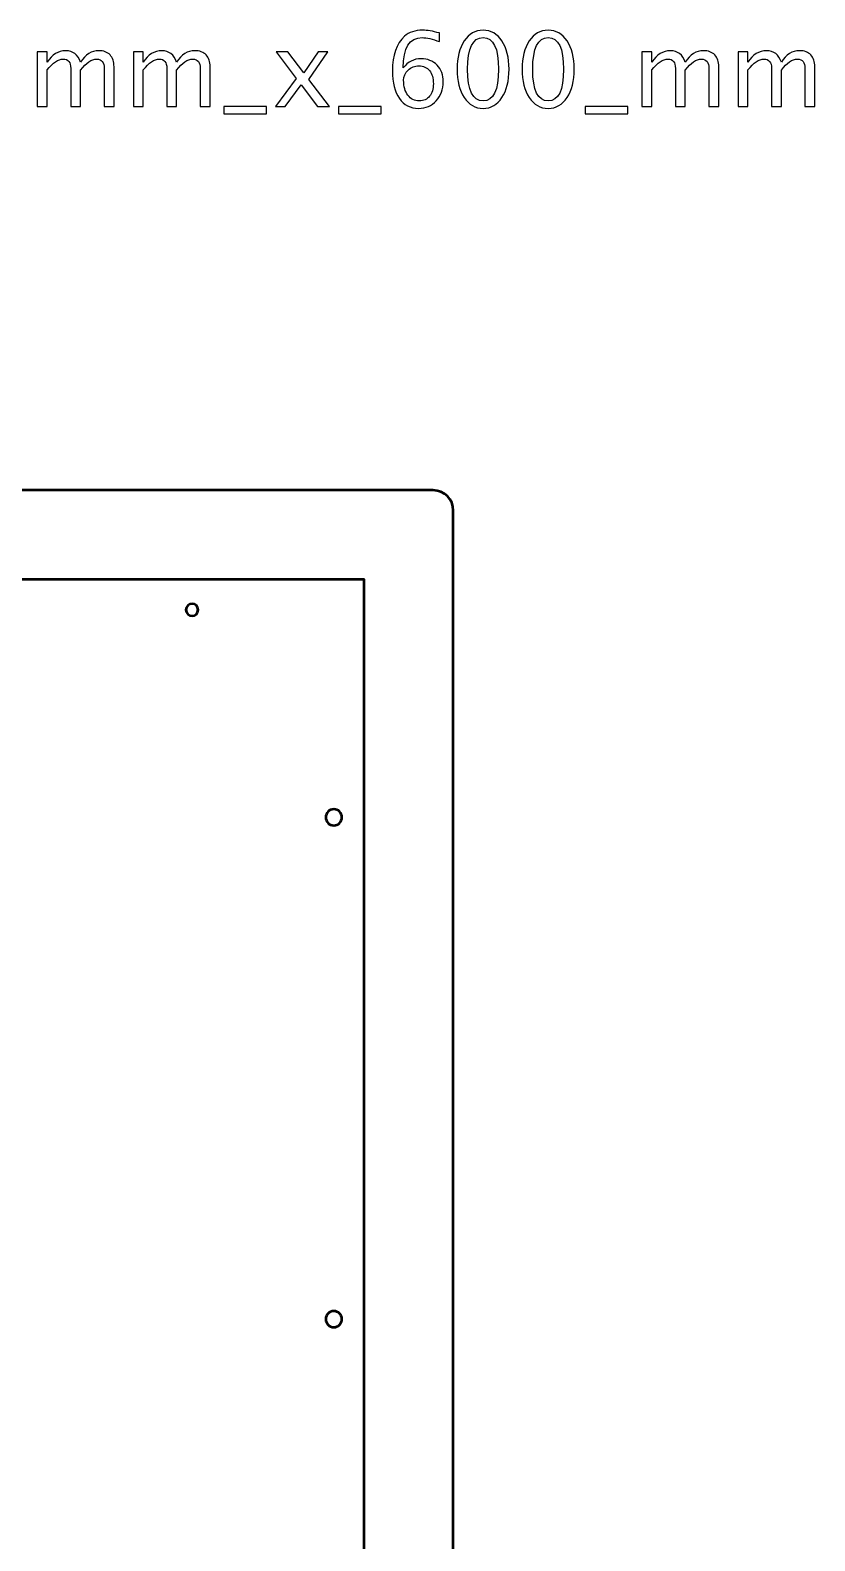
# Model space of a CAD drawing. Header units: centimetres. Extents: x -41.3 to 41.1, y -32.2 to 43.6.
# Drawn here: x 21.75 to 41.13, y 6.28 to 43.55 of the extents above; entities that cross this region are included whole.
import ezdxf

# ---------------------------------------------------------------- set-up
doc = ezdxf.new("R2010")
doc.units = ezdxf.units.CM
doc.header["$MEASUREMENT"] = 0
doc.layers.add('Layer 1', color=7, linetype='Continuous')

msp = doc.modelspace()

# ---------------------------------------------------------------- linework, layer by layer
at = {"layer": 'Layer 1'}
for points, knots in [([(30.96344, 42.62209), (31.08028, 42.77322), (31.22718, 42.849), (31.40413, 42.849), (31.40413, 42.849), (31.56457, 42.849), (31.69581, 42.79608), (31.79825, 42.68983), (31.79825, 42.68983), (31.90028, 42.58357), (31.9515, 42.44726), (31.9515, 42.28089), (31.9515, 42.28089), (31.9515, 42.08996), (31.89435, 41.93291), (31.77963, 41.80972), (31.77963, 41.80972), (31.6649, 41.68653), (31.51928, 41.62472), (31.3419, 41.62472), (31.3419, 41.62472), (31.14039, 41.62472), (30.98207, 41.70642), (30.86819, 41.86941), (30.86819, 41.86941), (30.75389, 42.03281), (30.69674, 42.25887), (30.69674, 42.54716), (30.69674, 42.54716), (30.69674, 42.93578), (30.79665, 43.22069), (30.99604, 43.40272), (30.99604, 43.40272), (31.10441, 43.50263), (31.25427, 43.55258), (31.44519, 43.55258), (31.44519, 43.55258), (31.55611, 43.55258), (31.69369, 43.52972), (31.85752, 43.484), (31.85752, 43.484), (31.85752, 43.484), (31.85752, 43.27064), (31.85752, 43.27064), (31.85752, 43.27064), (31.68438, 43.33668), (31.54214, 43.3697), (31.43038, 43.3697), (31.43038, 43.3697), (31.11923, 43.3697), (30.96344, 43.12036), (30.96344, 42.62209)], [0, 0, 0, 0, 0.07142857, 0.07142857, 0.07142857, 0.07142857, 0.14285714, 0.14285714, 0.14285714, 0.14285714, 0.21428571, 0.21428571, 0.21428571, 0.21428571, 0.28571429, 0.28571429, 0.28571429, 0.28571429, 0.35714286, 0.35714286, 0.35714286, 0.35714286, 0.42857143, 0.42857143, 0.42857143, 0.42857143, 0.5, 0.5, 0.5, 0.5, 0.57142857, 0.57142857, 0.57142857, 0.57142857, 0.64285714, 0.64285714, 0.64285714, 0.64285714, 0.71428571, 0.71428571, 0.71428571, 0.71428571, 0.78571429, 0.78571429, 0.78571429, 0.78571429, 0.85714286, 0.85714286, 0.85714286, 0.85714286, 1, 1, 1, 1]), ([(32.93533, 41.62472), (32.74271, 41.62472), (32.58735, 41.7132), (32.46966, 41.88973), (32.46966, 41.88973), (32.35155, 42.06626), (32.29271, 42.29909), (32.29271, 42.58865), (32.29271, 42.58865), (32.29271, 42.87821), (32.35155, 43.11104), (32.46966, 43.28757), (32.46966, 43.28757), (32.58735, 43.4641), (32.74271, 43.55258), (32.93533, 43.55258), (32.93533, 43.55258), (33.12879, 43.55258), (33.28416, 43.46453), (33.40184, 43.28842), (33.40184, 43.28842), (33.51911, 43.11231), (33.57795, 42.87906), (33.57795, 42.58865), (33.57795, 42.58865), (33.57795, 42.29909), (33.51911, 42.06626), (33.40184, 41.88973), (33.40184, 41.88973), (33.28416, 41.7132), (33.12879, 41.62472), (32.93533, 41.62472)], [0, 0, 0, 0, 0.11111111, 0.11111111, 0.11111111, 0.11111111, 0.22222222, 0.22222222, 0.22222222, 0.22222222, 0.33333333, 0.33333333, 0.33333333, 0.33333333, 0.44444444, 0.44444444, 0.44444444, 0.44444444, 0.55555556, 0.55555556, 0.55555556, 0.55555556, 0.66666667, 0.66666667, 0.66666667, 0.66666667, 0.77777778, 0.77777778, 0.77777778, 0.77777778, 1, 1, 1, 1]), ([(32.93491, 41.8076), (33.18933, 41.8076), (33.31633, 42.06795), (33.31633, 42.58865), (33.31633, 42.58865), (33.31633, 43.10935), (33.18933, 43.3697), (32.93491, 43.3697), (32.93491, 43.3697), (32.68133, 43.3697), (32.55433, 43.10935), (32.55433, 42.58865), (32.55433, 42.58865), (32.55433, 42.06795), (32.68133, 41.8076), (32.93491, 41.8076)], [0, 0, 0, 0, 0.2, 0.2, 0.2, 0.2, 0.4, 0.4, 0.4, 0.4, 0.6, 0.6, 0.6, 0.6, 1, 1, 1, 1]), ([(34.54146, 41.62472), (34.34884, 41.62472), (34.19348, 41.7132), (34.07579, 41.88973), (34.07579, 41.88973), (33.95768, 42.06626), (33.89884, 42.29909), (33.89884, 42.58865), (33.89884, 42.58865), (33.89884, 42.87821), (33.95768, 43.11104), (34.07579, 43.28757), (34.07579, 43.28757), (34.19348, 43.4641), (34.34884, 43.55258), (34.54146, 43.55258), (34.54146, 43.55258), (34.73492, 43.55258), (34.89029, 43.46453), (35.00797, 43.28842), (35.00797, 43.28842), (35.12524, 43.11231), (35.18408, 42.87906), (35.18408, 42.58865), (35.18408, 42.58865), (35.18408, 42.29909), (35.12524, 42.06626), (35.00797, 41.88973), (35.00797, 41.88973), (34.89029, 41.7132), (34.73492, 41.62472), (34.54146, 41.62472)], [0, 0, 0, 0, 0.11111111, 0.11111111, 0.11111111, 0.11111111, 0.22222222, 0.22222222, 0.22222222, 0.22222222, 0.33333333, 0.33333333, 0.33333333, 0.33333333, 0.44444444, 0.44444444, 0.44444444, 0.44444444, 0.55555556, 0.55555556, 0.55555556, 0.55555556, 0.66666667, 0.66666667, 0.66666667, 0.66666667, 0.77777778, 0.77777778, 0.77777778, 0.77777778, 1, 1, 1, 1]), ([(34.54104, 41.8076), (34.79546, 41.8076), (34.92246, 42.06795), (34.92246, 42.58865), (34.92246, 42.58865), (34.92246, 43.10935), (34.79546, 43.3697), (34.54104, 43.3697), (34.54104, 43.3697), (34.28746, 43.3697), (34.16046, 43.10935), (34.16046, 42.58865), (34.16046, 42.58865), (34.16046, 42.06795), (34.28746, 41.8076), (34.54104, 41.8076)], [0, 0, 0, 0, 0.2, 0.2, 0.2, 0.2, 0.4, 0.4, 0.4, 0.4, 0.6, 0.6, 0.6, 0.6, 1, 1, 1, 1]), ([(21.92951, 41.67044), (21.92951, 41.67044), (21.92951, 43.01664), (21.92951, 43.01664), (21.92951, 43.01664), (21.92951, 43.01664), (22.17335, 43.01664), (22.17335, 43.01664), (22.17335, 43.01664), (22.17335, 43.01664), (22.17335, 42.76222), (22.17335, 42.76222), (22.17335, 42.76222), (22.29231, 42.9506), (22.44471, 43.04458), (22.6314, 43.04458), (22.6314, 43.04458), (22.81131, 43.04458), (22.93366, 42.9506), (22.99885, 42.76222), (22.99885, 42.76222), (23.11442, 42.95229), (23.26513, 43.04712), (23.45012, 43.04712), (23.45012, 43.04712), (23.56823, 43.04712), (23.6601, 43.01241), (23.72571, 42.94256), (23.72571, 42.94256), (23.79133, 42.87271), (23.82435, 42.77492), (23.82435, 42.64919), (23.82435, 42.64919), (23.82435, 42.64919), (23.82435, 41.67044), (23.82435, 41.67044), (23.82435, 41.67044), (23.82435, 41.67044), (23.58051, 41.67044), (23.58051, 41.67044), (23.58051, 41.67044), (23.58051, 41.67044), (23.58051, 42.60897), (23.58051, 42.60897), (23.58051, 42.60897), (23.58051, 42.76222), (23.51955, 42.83884), (23.39763, 42.83884), (23.39763, 42.83884), (23.27105, 42.83884), (23.13813, 42.74952), (22.99885, 42.57045), (22.99885, 42.57045), (22.99885, 42.57045), (22.99885, 41.67044), (22.99885, 41.67044), (22.99885, 41.67044), (22.99885, 41.67044), (22.75501, 41.67044), (22.75501, 41.67044), (22.75501, 41.67044), (22.75501, 41.67044), (22.75501, 42.60982), (22.75501, 42.60982), (22.75501, 42.60982), (22.75501, 42.76433), (22.6932, 42.84138), (22.56917, 42.84138), (22.56917, 42.84138), (22.44598, 42.84138), (22.3139, 42.75163), (22.17335, 42.57172), (22.17335, 42.57172), (22.17335, 42.57172), (22.17335, 41.67044), (22.17335, 41.67044), (22.17335, 41.67044), (22.17335, 41.67044), (21.92951, 41.67044), (21.92951, 41.67044)], [0, 0, 0, 0, 0.04761905, 0.04761905, 0.04761905, 0.04761905, 0.0952381, 0.0952381, 0.0952381, 0.0952381, 0.14285714, 0.14285714, 0.14285714, 0.14285714, 0.19047619, 0.19047619, 0.19047619, 0.19047619, 0.23809524, 0.23809524, 0.23809524, 0.23809524, 0.28571429, 0.28571429, 0.28571429, 0.28571429, 0.33333333, 0.33333333, 0.33333333, 0.33333333, 0.38095238, 0.38095238, 0.38095238, 0.38095238, 0.42857143, 0.42857143, 0.42857143, 0.42857143, 0.47619048, 0.47619048, 0.47619048, 0.47619048, 0.52380952, 0.52380952, 0.52380952, 0.52380952, 0.57142857, 0.57142857, 0.57142857, 0.57142857, 0.61904762, 0.61904762, 0.61904762, 0.61904762, 0.66666667, 0.66666667, 0.66666667, 0.66666667, 0.71428571, 0.71428571, 0.71428571, 0.71428571, 0.76190476, 0.76190476, 0.76190476, 0.76190476, 0.80952381, 0.80952381, 0.80952381, 0.80952381, 0.85714286, 0.85714286, 0.85714286, 0.85714286, 0.9047619, 0.9047619, 0.9047619, 0.9047619, 1, 1, 1, 1]), ([(24.30102, 41.67044), (24.30102, 41.67044), (24.30102, 43.01664), (24.30102, 43.01664), (24.30102, 43.01664), (24.30102, 43.01664), (24.54486, 43.01664), (24.54486, 43.01664), (24.54486, 43.01664), (24.54486, 43.01664), (24.54486, 42.76222), (24.54486, 42.76222), (24.54486, 42.76222), (24.66382, 42.9506), (24.81622, 43.04458), (25.00291, 43.04458), (25.00291, 43.04458), (25.18282, 43.04458), (25.30517, 42.9506), (25.37036, 42.76222), (25.37036, 42.76222), (25.48593, 42.95229), (25.63664, 43.04712), (25.82163, 43.04712), (25.82163, 43.04712), (25.93974, 43.04712), (26.03161, 43.01241), (26.09722, 42.94256), (26.09722, 42.94256), (26.16284, 42.87271), (26.19586, 42.77492), (26.19586, 42.64919), (26.19586, 42.64919), (26.19586, 42.64919), (26.19586, 41.67044), (26.19586, 41.67044), (26.19586, 41.67044), (26.19586, 41.67044), (25.95202, 41.67044), (25.95202, 41.67044), (25.95202, 41.67044), (25.95202, 41.67044), (25.95202, 42.60897), (25.95202, 42.60897), (25.95202, 42.60897), (25.95202, 42.76222), (25.89106, 42.83884), (25.76914, 42.83884), (25.76914, 42.83884), (25.64256, 42.83884), (25.50964, 42.74952), (25.37036, 42.57045), (25.37036, 42.57045), (25.37036, 42.57045), (25.37036, 41.67044), (25.37036, 41.67044), (25.37036, 41.67044), (25.37036, 41.67044), (25.12652, 41.67044), (25.12652, 41.67044), (25.12652, 41.67044), (25.12652, 41.67044), (25.12652, 42.60982), (25.12652, 42.60982), (25.12652, 42.60982), (25.12652, 42.76433), (25.06471, 42.84138), (24.94068, 42.84138), (24.94068, 42.84138), (24.81749, 42.84138), (24.68541, 42.75163), (24.54486, 42.57172), (24.54486, 42.57172), (24.54486, 42.57172), (24.54486, 41.67044), (24.54486, 41.67044), (24.54486, 41.67044), (24.54486, 41.67044), (24.30102, 41.67044), (24.30102, 41.67044)], [0, 0, 0, 0, 0.04761905, 0.04761905, 0.04761905, 0.04761905, 0.0952381, 0.0952381, 0.0952381, 0.0952381, 0.14285714, 0.14285714, 0.14285714, 0.14285714, 0.19047619, 0.19047619, 0.19047619, 0.19047619, 0.23809524, 0.23809524, 0.23809524, 0.23809524, 0.28571429, 0.28571429, 0.28571429, 0.28571429, 0.33333333, 0.33333333, 0.33333333, 0.33333333, 0.38095238, 0.38095238, 0.38095238, 0.38095238, 0.42857143, 0.42857143, 0.42857143, 0.42857143, 0.47619048, 0.47619048, 0.47619048, 0.47619048, 0.52380952, 0.52380952, 0.52380952, 0.52380952, 0.57142857, 0.57142857, 0.57142857, 0.57142857, 0.61904762, 0.61904762, 0.61904762, 0.61904762, 0.66666667, 0.66666667, 0.66666667, 0.66666667, 0.71428571, 0.71428571, 0.71428571, 0.71428571, 0.76190476, 0.76190476, 0.76190476, 0.76190476, 0.80952381, 0.80952381, 0.80952381, 0.80952381, 0.85714286, 0.85714286, 0.85714286, 0.85714286, 0.9047619, 0.9047619, 0.9047619, 0.9047619, 1, 1, 1, 1]), ([(27.80791, 41.67044), (27.80791, 41.67044), (28.32057, 42.36513), (28.32057, 42.36513), (28.32057, 42.36513), (28.32057, 42.36513), (27.82315, 43.01664), (27.82315, 43.01664), (27.82315, 43.01664), (27.82315, 43.01664), (28.11398, 43.01664), (28.11398, 43.01664), (28.11398, 43.01664), (28.11398, 43.01664), (28.50683, 42.49806), (28.50683, 42.49806), (28.50683, 42.49806), (28.50683, 42.49806), (28.86243, 43.01664), (28.86243, 43.01664), (28.86243, 43.01664), (28.86243, 43.01664), (29.10077, 43.01664), (29.10077, 43.01664), (29.10077, 43.01664), (29.10077, 43.01664), (28.6351, 42.3338), (28.6351, 42.3338), (28.6351, 42.3338), (28.6351, 42.3338), (29.14141, 41.67044), (29.14141, 41.67044), (29.14141, 41.67044), (29.14141, 41.67044), (28.85058, 41.67044), (28.85058, 41.67044), (28.85058, 41.67044), (28.85058, 41.67044), (28.44503, 42.20384), (28.44503, 42.20384), (28.44503, 42.20384), (28.44503, 42.20384), (28.0526, 41.67044), (28.0526, 41.67044), (28.0526, 41.67044), (28.0526, 41.67044), (27.80791, 41.67044), (27.80791, 41.67044)], [0, 0, 0, 0, 0.07692308, 0.07692308, 0.07692308, 0.07692308, 0.15384615, 0.15384615, 0.15384615, 0.15384615, 0.23076923, 0.23076923, 0.23076923, 0.23076923, 0.30769231, 0.30769231, 0.30769231, 0.30769231, 0.38461538, 0.38461538, 0.38461538, 0.38461538, 0.46153846, 0.46153846, 0.46153846, 0.46153846, 0.53846154, 0.53846154, 0.53846154, 0.53846154, 0.61538462, 0.61538462, 0.61538462, 0.61538462, 0.69230769, 0.69230769, 0.69230769, 0.69230769, 0.76923077, 0.76923077, 0.76923077, 0.76923077, 0.84615385, 0.84615385, 0.84615385, 0.84615385, 1, 1, 1, 1]), ([(36.85879, 41.67044), (36.85879, 41.67044), (36.85879, 43.01664), (36.85879, 43.01664), (36.85879, 43.01664), (36.85879, 43.01664), (37.10263, 43.01664), (37.10263, 43.01664), (37.10263, 43.01664), (37.10263, 43.01664), (37.10263, 42.76222), (37.10263, 42.76222), (37.10263, 42.76222), (37.22159, 42.9506), (37.37399, 43.04458), (37.56068, 43.04458), (37.56068, 43.04458), (37.74059, 43.04458), (37.86294, 42.9506), (37.92813, 42.76222), (37.92813, 42.76222), (38.0437, 42.95229), (38.19441, 43.04712), (38.3794, 43.04712), (38.3794, 43.04712), (38.49751, 43.04712), (38.58938, 43.01241), (38.65499, 42.94256), (38.65499, 42.94256), (38.72061, 42.87271), (38.75363, 42.77492), (38.75363, 42.64919), (38.75363, 42.64919), (38.75363, 42.64919), (38.75363, 41.67044), (38.75363, 41.67044), (38.75363, 41.67044), (38.75363, 41.67044), (38.50979, 41.67044), (38.50979, 41.67044), (38.50979, 41.67044), (38.50979, 41.67044), (38.50979, 42.60897), (38.50979, 42.60897), (38.50979, 42.60897), (38.50979, 42.76222), (38.44883, 42.83884), (38.32691, 42.83884), (38.32691, 42.83884), (38.20033, 42.83884), (38.06741, 42.74952), (37.92813, 42.57045), (37.92813, 42.57045), (37.92813, 42.57045), (37.92813, 41.67044), (37.92813, 41.67044), (37.92813, 41.67044), (37.92813, 41.67044), (37.68429, 41.67044), (37.68429, 41.67044), (37.68429, 41.67044), (37.68429, 41.67044), (37.68429, 42.60982), (37.68429, 42.60982), (37.68429, 42.60982), (37.68429, 42.76433), (37.62248, 42.84138), (37.49845, 42.84138), (37.49845, 42.84138), (37.37526, 42.84138), (37.24318, 42.75163), (37.10263, 42.57172), (37.10263, 42.57172), (37.10263, 42.57172), (37.10263, 41.67044), (37.10263, 41.67044), (37.10263, 41.67044), (37.10263, 41.67044), (36.85879, 41.67044), (36.85879, 41.67044)], [0, 0, 0, 0, 0.04761905, 0.04761905, 0.04761905, 0.04761905, 0.0952381, 0.0952381, 0.0952381, 0.0952381, 0.14285714, 0.14285714, 0.14285714, 0.14285714, 0.19047619, 0.19047619, 0.19047619, 0.19047619, 0.23809524, 0.23809524, 0.23809524, 0.23809524, 0.28571429, 0.28571429, 0.28571429, 0.28571429, 0.33333333, 0.33333333, 0.33333333, 0.33333333, 0.38095238, 0.38095238, 0.38095238, 0.38095238, 0.42857143, 0.42857143, 0.42857143, 0.42857143, 0.47619048, 0.47619048, 0.47619048, 0.47619048, 0.52380952, 0.52380952, 0.52380952, 0.52380952, 0.57142857, 0.57142857, 0.57142857, 0.57142857, 0.61904762, 0.61904762, 0.61904762, 0.61904762, 0.66666667, 0.66666667, 0.66666667, 0.66666667, 0.71428571, 0.71428571, 0.71428571, 0.71428571, 0.76190476, 0.76190476, 0.76190476, 0.76190476, 0.80952381, 0.80952381, 0.80952381, 0.80952381, 0.85714286, 0.85714286, 0.85714286, 0.85714286, 0.9047619, 0.9047619, 0.9047619, 0.9047619, 1, 1, 1, 1]), ([(39.2303, 41.67044), (39.2303, 41.67044), (39.2303, 43.01664), (39.2303, 43.01664), (39.2303, 43.01664), (39.2303, 43.01664), (39.47414, 43.01664), (39.47414, 43.01664), (39.47414, 43.01664), (39.47414, 43.01664), (39.47414, 42.76222), (39.47414, 42.76222), (39.47414, 42.76222), (39.5931, 42.9506), (39.7455, 43.04458), (39.93219, 43.04458), (39.93219, 43.04458), (40.1121, 43.04458), (40.23445, 42.9506), (40.29964, 42.76222), (40.29964, 42.76222), (40.41521, 42.95229), (40.56592, 43.04712), (40.75091, 43.04712), (40.75091, 43.04712), (40.86902, 43.04712), (40.96089, 43.01241), (41.0265, 42.94256), (41.0265, 42.94256), (41.09212, 42.87271), (41.12514, 42.77492), (41.12514, 42.64919), (41.12514, 42.64919), (41.12514, 42.64919), (41.12514, 41.67044), (41.12514, 41.67044), (41.12514, 41.67044), (41.12514, 41.67044), (40.8813, 41.67044), (40.8813, 41.67044), (40.8813, 41.67044), (40.8813, 41.67044), (40.8813, 42.60897), (40.8813, 42.60897), (40.8813, 42.60897), (40.8813, 42.76222), (40.82034, 42.83884), (40.69842, 42.83884), (40.69842, 42.83884), (40.57184, 42.83884), (40.43892, 42.74952), (40.29964, 42.57045), (40.29964, 42.57045), (40.29964, 42.57045), (40.29964, 41.67044), (40.29964, 41.67044), (40.29964, 41.67044), (40.29964, 41.67044), (40.0558, 41.67044), (40.0558, 41.67044), (40.0558, 41.67044), (40.0558, 41.67044), (40.0558, 42.60982), (40.0558, 42.60982), (40.0558, 42.60982), (40.0558, 42.76433), (39.99399, 42.84138), (39.86996, 42.84138), (39.86996, 42.84138), (39.74677, 42.84138), (39.61469, 42.75163), (39.47414, 42.57172), (39.47414, 42.57172), (39.47414, 42.57172), (39.47414, 41.67044), (39.47414, 41.67044), (39.47414, 41.67044), (39.47414, 41.67044), (39.2303, 41.67044), (39.2303, 41.67044)], [0, 0, 0, 0, 0.04761905, 0.04761905, 0.04761905, 0.04761905, 0.0952381, 0.0952381, 0.0952381, 0.0952381, 0.14285714, 0.14285714, 0.14285714, 0.14285714, 0.19047619, 0.19047619, 0.19047619, 0.19047619, 0.23809524, 0.23809524, 0.23809524, 0.23809524, 0.28571429, 0.28571429, 0.28571429, 0.28571429, 0.33333333, 0.33333333, 0.33333333, 0.33333333, 0.38095238, 0.38095238, 0.38095238, 0.38095238, 0.42857143, 0.42857143, 0.42857143, 0.42857143, 0.47619048, 0.47619048, 0.47619048, 0.47619048, 0.52380952, 0.52380952, 0.52380952, 0.52380952, 0.57142857, 0.57142857, 0.57142857, 0.57142857, 0.61904762, 0.61904762, 0.61904762, 0.61904762, 0.66666667, 0.66666667, 0.66666667, 0.66666667, 0.71428571, 0.71428571, 0.71428571, 0.71428571, 0.76190476, 0.76190476, 0.76190476, 0.76190476, 0.80952381, 0.80952381, 0.80952381, 0.80952381, 0.85714286, 0.85714286, 0.85714286, 0.85714286, 0.9047619, 0.9047619, 0.9047619, 0.9047619, 1, 1, 1, 1]), ([(31.70766, 42.23263), (31.70766, 42.36852), (31.67633, 42.47604), (31.61326, 42.55521), (31.61326, 42.55521), (31.55018, 42.63437), (31.46382, 42.67374), (31.35418, 42.67374), (31.35418, 42.67374), (31.24961, 42.67374), (31.16029, 42.63903), (31.08578, 42.56918), (31.08578, 42.56918), (31.01085, 42.49975), (30.9736, 42.41593), (30.9736, 42.31814), (30.9736, 42.31814), (30.9736, 42.16405), (31.00916, 42.04043), (31.07986, 41.9473), (31.07986, 41.9473), (31.15098, 41.85417), (31.24496, 41.8076), (31.3618, 41.8076), (31.3618, 41.8076), (31.46805, 41.8076), (31.5523, 41.8457), (31.61453, 41.9219), (31.61453, 41.9219), (31.67676, 41.9981), (31.70766, 42.10182), (31.70766, 42.23263)], [0, 0, 0, 0, 0.11111111, 0.11111111, 0.11111111, 0.11111111, 0.22222222, 0.22222222, 0.22222222, 0.22222222, 0.33333333, 0.33333333, 0.33333333, 0.33333333, 0.44444444, 0.44444444, 0.44444444, 0.44444444, 0.55555556, 0.55555556, 0.55555556, 0.55555556, 0.66666667, 0.66666667, 0.66666667, 0.66666667, 0.77777778, 0.77777778, 0.77777778, 0.77777778, 1, 1, 1, 1]), ([(26.53537, 41.48756), (26.53537, 41.48756), (26.53537, 41.67044), (26.53537, 41.67044), (26.53537, 41.67044), (26.53537, 41.67044), (27.59201, 41.67044), (27.59201, 41.67044), (27.59201, 41.67044), (27.59201, 41.67044), (27.59201, 41.48756), (27.59201, 41.48756), (27.59201, 41.48756), (27.59201, 41.48756), (26.53537, 41.48756), (26.53537, 41.48756)], [0, 0, 0, 0, 0.2, 0.2, 0.2, 0.2, 0.4, 0.4, 0.4, 0.4, 0.6, 0.6, 0.6, 0.6, 1, 1, 1, 1]), ([(29.36324, 41.48756), (29.36324, 41.48756), (29.36324, 41.67044), (29.36324, 41.67044), (29.36324, 41.67044), (29.36324, 41.67044), (30.41988, 41.67044), (30.41988, 41.67044), (30.41988, 41.67044), (30.41988, 41.67044), (30.41988, 41.48756), (30.41988, 41.48756), (30.41988, 41.48756), (30.41988, 41.48756), (29.36324, 41.48756), (29.36324, 41.48756)], [0, 0, 0, 0, 0.2, 0.2, 0.2, 0.2, 0.4, 0.4, 0.4, 0.4, 0.6, 0.6, 0.6, 0.6, 1, 1, 1, 1]), ([(35.45163, 41.48756), (35.45163, 41.48756), (35.45163, 41.67044), (35.45163, 41.67044), (35.45163, 41.67044), (35.45163, 41.67044), (36.50827, 41.67044), (36.50827, 41.67044), (36.50827, 41.67044), (36.50827, 41.67044), (36.50827, 41.48756), (36.50827, 41.48756), (36.50827, 41.48756), (36.50827, 41.48756), (35.45163, 41.48756), (35.45163, 41.48756)], [0, 0, 0, 0, 0.2, 0.2, 0.2, 0.2, 0.4, 0.4, 0.4, 0.4, 0.6, 0.6, 0.6, 0.6, 1, 1, 1, 1])]:
    msp.add_open_spline(points, degree=3, knots=knots, dxfattribs=at)
at = {"layer": 'Layer 1', "color": 4, "lineweight": 53}
msp.add_open_spline([(31.7, -32.2), (31.7, -32.2), (-31.7, -32.2), (-31.7, -32.2), (-31.7, -32.2), (-31.97614, -32.2), (-32.2, -31.97614), (-32.2, -31.7), (-32.2, -31.7), (-32.2, -31.7), (-32.2, 31.7), (-32.2, 31.7), (-32.2, 31.7), (-32.2, 31.97614), (-31.97614, 32.2), (-31.7, 32.2), (-31.7, 32.2), (-31.7, 32.2), (31.7, 32.2), (31.7, 32.2), (31.7, 32.2), (31.97614, 32.2), (32.2, 31.97614), (32.2, 31.7), (32.2, 31.7), (32.2, 31.7), (32.2, -31.7), (32.2, -31.7), (32.2, -31.7), (32.2, -31.97614), (31.97614, -32.2), (31.7, -32.2)], degree=3, knots=[0, 0, 0, 0, 0.11111111, 0.11111111, 0.11111111, 0.11111111, 0.22222222, 0.22222222, 0.22222222, 0.22222222, 0.33333333, 0.33333333, 0.33333333, 0.33333333, 0.44444444, 0.44444444, 0.44444444, 0.44444444, 0.55555556, 0.55555556, 0.55555556, 0.55555556, 0.66666667, 0.66666667, 0.66666667, 0.66666667, 0.77777778, 0.77777778, 0.77777778, 0.77777778, 1, 1, 1, 1], dxfattribs=at)
at = {"layer": 'Layer 1', "color": 30, "lineweight": 53}
for points in [[(-30, -30), (-30, -30), (-30, 30), (-30, 30), (-30, 30), (-30, 30), (30, 30), (30, 30), (30, 30), (30, 30), (30, -30), (30, -30), (30, -30), (30, -30), (-30, -30), (-30, -30)], [(25.75, 29.1), (25.66716, 29.1), (25.6, 29.16716), (25.6, 29.25), (25.6, 29.25), (25.6, 29.33284), (25.66716, 29.4), (25.75, 29.4), (25.75, 29.4), (25.83284, 29.4), (25.9, 29.33284), (25.9, 29.25), (25.9, 29.25), (25.9, 29.16716), (25.83284, 29.1), (25.75, 29.1)], [(29.05, 24.13), (29.05, 24.24046), (29.13954, 24.33), (29.25, 24.33), (29.25, 24.33), (29.36046, 24.33), (29.45, 24.24046), (29.45, 24.13), (29.45, 24.13), (29.45, 24.01954), (29.36046, 23.93), (29.25, 23.93), (29.25, 23.93), (29.13954, 23.93), (29.05, 24.01954), (29.05, 24.13)], [(29.05, 11.7475), (29.05, 11.85796), (29.13954, 11.9475), (29.25, 11.9475), (29.25, 11.9475), (29.36046, 11.9475), (29.45, 11.85796), (29.45, 11.7475), (29.45, 11.7475), (29.45, 11.63704), (29.36046, 11.5475), (29.25, 11.5475), (29.25, 11.5475), (29.13954, 11.5475), (29.05, 11.63704), (29.05, 11.7475)]]:
    msp.add_open_spline(points, degree=3, knots=[0, 0, 0, 0, 0.2, 0.2, 0.2, 0.2, 0.4, 0.4, 0.4, 0.4, 0.6, 0.6, 0.6, 0.6, 1, 1, 1, 1], dxfattribs=at)

doc.saveas('drawing.dxf')
